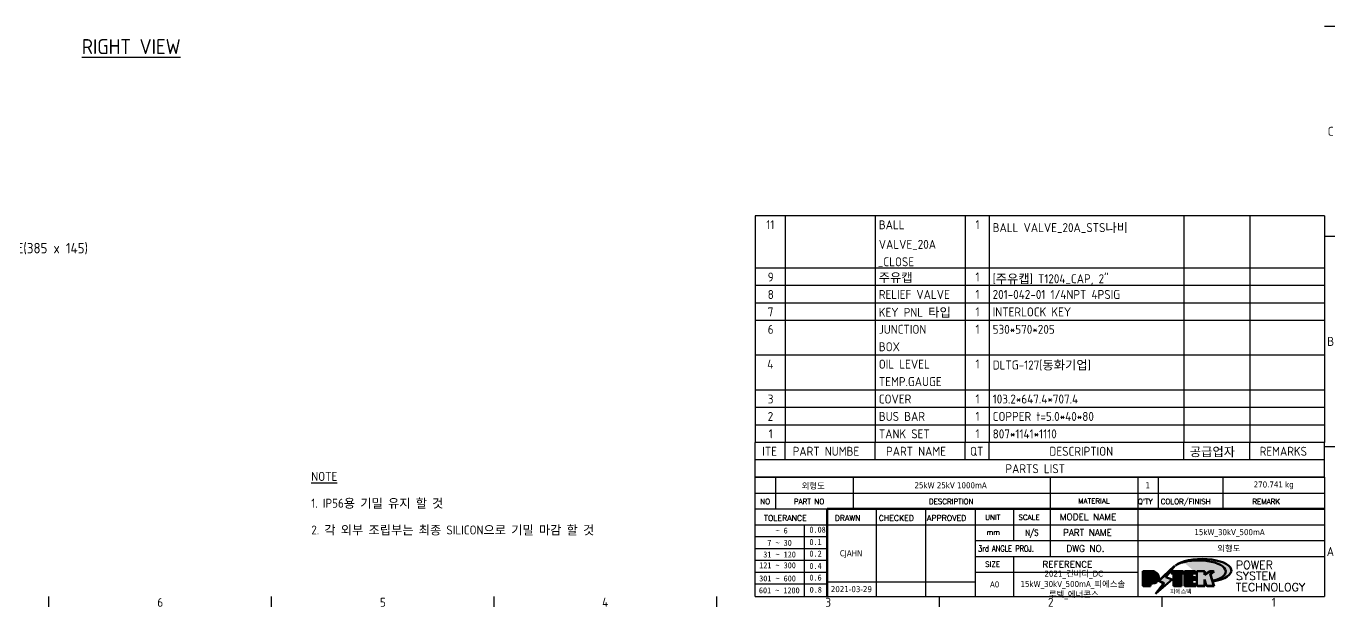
# Model space of a CAD drawing. Header units: millimetres. Extents: x 0 to 5945, y 0 to 4205.
# Drawn here: x 3678 to 5862, y 83 to 1051 of the extents above; entities that cross this region are included whole.
import ezdxf
from ezdxf.enums import TextEntityAlignment as Align

# ---------------------------------------------------------------- set-up
doc = ezdxf.new("R2010")
doc.units = ezdxf.units.MM
doc.header["$LTSCALE"] = 5
doc.layers.get('0').update_dxf_attribs({"color": 3, "lineweight": 25})
for name, color, linetype, lineweight in [('경계(ISO)', 7, 'Continuous', 25), ('기호(ISO)', 5, 'Continuous', 25), ('제목(ISO)', 5, 'Continuous', 50), ('해치(ISO)', 7, 'Continuous', 18)]:
    doc.layers.add(name, color=color, linetype=linetype, lineweight=lineweight)
doc.styles.add('HAN_291', font='')
doc.styles.add('HAN_370', font='', dxfattribs={"width": 2})
doc.styles.add('RC_284', font='ROMANC.shx')
doc.styles.add('RC_287', font='ROMANC.shx')
doc.styles.add('RC_292', font='ROMANC.shx')
doc.styles.add('ROMANT_294', font='romant.shx')
doc.styles.add('문자 텍스트_PSTEK_POSCO', font='isocp.shx')
doc.styles.add('치수 텍스트_PSTEK_POSCO', font='isocp.shx')
doc.styles.add('텍스트 스타일198', font='tahoma.ttf')
doc.styles.add('텍스트 스타일333', font='ROMANC.shx', dxfattribs={"width": 0.800000011920929})
doc.styles.get('HAN_291').set_extended_font_data('GulimChe')
doc.styles.get('HAN_370').set_extended_font_data('GulimChe')
doc.dimstyles.new('치수_PSTEK_POSCO$7', dxfattribs={"dimscale": 5, "dimtxt": 3.5, "dimasz": 2.5, "dimexe": 2, "dimexo": 2.5, "dimgap": 1, "dimtad": 1, "dimrnd": 1e-08, "dimdsep": 46, "dimtxsty": '치수 텍스트_PSTEK_POSCO', "dimcen": 0.09, "dimdle": 10, "dimclrd": 7, "dimclre": 7, "dimclrt": 2, "dimadec": 1, "dimazin": 2, "dimtfac": 1, "dimtmove": 0, "dimatfit": 3, "dimfxl": 0, "dimtolj": 1, "dimlwd": -1, "dimlwe": -1, "dimarcsym": 0})

# ---------------------------------------------------------------- blocks, each defined once
blk = doc.blocks.new('경계 Default Border')
at = {"layer": '경계(ISO)'}
for p, q in [((1169.000015258789, 210.2499961853027), (1172.399978637695, 210.2499961853027)), ((1169.000015258789, 140.1666641235352), (1172.399978637695, 140.1666641235352)), ((1169.000015258789, 70.08333206176758), (1172.399978637695, 70.08333206176758)), ((743.125, 20), (743.125, 16.59999966621399)), ((817.4375152587891, 20), (817.4375152587891, 16.59999966621399)), ((891.7500305175781, 20), (891.7500305175781, 16.59999966621399)), ((966.0624694824219, 20), (966.0624694824219, 16.59999966621399)), ((1040.374984741211, 20), (1040.374984741211, 16.59999966621399)), ((1114.6875, 20), (1114.6875, 16.59999966621399))]:
    blk.add_line(p, q, dxfattribs=at)
at = {"layer": '경계(ISO)', "color": 2, "char_height": 3.00000011920929, "attachment_point": 7, "style": '문자 텍스트_PSTEK_POSCO'}
for s, insert in [('C', (1170.044539520165, 173.679727789325)), ('B', (1169.878270202895, 103.5963944559917)), ('A', (1169.714400817359, 33.5345152359611)), ('6', (779.4257894605595, 16.57139439638704)), ('5', (853.7382894605595, 16.57139439638704)), ('4', (927.8797201308114, 16.59999988079071)), ('3', (1002.387289522953, 16.57139439638704)), ('2', (1076.658989416884, 16.57139439638704)), ('1', (1151.329816104148, 16.59999988079071))]:
    blk.add_mtext(s, dxfattribs=dict(at, insert=insert))
blk = doc.blocks.new('제목 블록 PSTEK')
for color, points in [(252, [(317.2195697678507, 17.0593801673321), (322.0326348870767, 21.62682475217465), (322.2781991042243, 21.94392121864296), (317.0471853425802, 16.97985676345368), (318.7512090904202, 16.1899260703855), (316.0018030350395, 12.71868385740789), (316.3356552234328, 13.00206718743325), (318.9235935156908, 16.2694494742633)]), (5, [(321.6183518841322, 17.4193704504104), (319.5281351041078, 18.24969419629727), (322.4505835294948, 22.02344462252142), (317.2195697678507, 17.0593801673321), (318.9235935156908, 16.2694494742633), (316.1741874603099, 12.79820726128571)]), (1, [(324.4839107253602, 19.60711530335299), (325.2419748254881, 19.60711530335299), (325.2419748254881, 20.25857663940324), (321.2266040451076, 20.25857663940324), (321.2266040451076, 19.60711530335299), (321.9846681452406, 19.60711530335299), (321.9846681452406, 15.3430047401139), (324.4839107253602, 15.3430047401139)]), (252, [(321.9846681452406, 19.60711530335299), (321.4042753185749, 19.60711530335299), (321.4042753185749, 19.45905590879572), (321.9846681452406, 19.45905590879572)]), (252, [(324.6615819988275, 19.45905590879572), (325.4196460989604, 19.45905590879572), (325.4196460989604, 20.11051724484596), (325.2419748254881, 20.11051724484596), (325.2419748254881, 19.60711530335299), (324.4839107253602, 19.60711530335299), (324.4839107253602, 15.3430047401139), (322.1623394187076, 15.3430047401139), (322.1623394187076, 15.19494534555726), (324.6615819988275, 15.19494534555726)]), (1, [(329.2277337269622, 20.25857663940324), (325.65654113025, 20.25857663940324), (325.65654113025, 15.3430047401139), (329.3580259941756, 15.3430047401139), (329.3580259941756, 15.9944660761648), (328.1137701654877, 15.9944660761648), (328.1137701654877, 17.56360607323003), (329.2277337269622, 17.56360607323003), (329.2277337269622, 18.25543873810179), (328.1137701654877, 18.25543873810179), (328.1137701654877, 19.60711530335299), (329.2277337269622, 19.60711530335299)]), (252, [(328.2914414389548, 19.45905590879572), (329.4054050004294, 19.45905590879572), (329.4054050004294, 20.11051724484596), (329.2277337269622, 20.11051724484596), (329.2277337269622, 19.60711530335299), (328.1137701654877, 19.60711530335299), (328.1137701654877, 18.25543873810179), (328.2914414389548, 18.25543873810179)]), (252, [(328.2914414389548, 17.41554667867274), (329.4054050004294, 17.41554667867274), (329.4054050004294, 18.10737934354514), (329.2277337269622, 18.10737934354514), (329.2277337269622, 17.56360607323003), (328.1137701654877, 17.56360607323003), (328.1137701654877, 15.9944660761648), (328.2914414389548, 15.9944660761648)]), (1, [(332.3312149849806, 20.25857663940324), (329.8592894925411, 20.25857663940324), (329.8592894925411, 15.3430047401139), (332.3312149849806, 15.3430047401139), (332.3312149849806, 17.4318630164523), (333.0701931098801, 15.3430047401139), (335.4855464857051, 15.3430047401139), (334.2514536401189, 19.30614745124769), (335.4379594596742, 20.25857663940324), (334.3071782107978, 20.25857663940324), (332.3312149849806, 18.99741471888304)]), (252, [(332.5088862584528, 20.1105172448466), (332.3312149849806, 20.1105172448466), (332.3312149849806, 18.99741471888368), (332.5088862584528, 19.11081371413894)]), (252, [(335.6156307331414, 20.11051724484596), (335.2535118015555, 20.11051724484596), (334.2514536401189, 19.30614745124769), (335.4855464857051, 15.3430047401139), (333.1954852176545, 15.3430047401139), (333.2478643833523, 15.19494534555726), (335.6632177591723, 15.19494534555726), (334.4291249135862, 19.15808805669106)]), (252, [(329.5356972676428, 15.8464066816075), (329.3580259941756, 15.8464066816075), (329.3580259941756, 15.3430047401139), (325.8342124037171, 15.3430047401139), (325.8342124037171, 15.19494534555726), (329.5356972676428, 15.19494534555726)]), (252, [(332.5088862584528, 16.92964231796647), (332.3312149849806, 17.43186301645164), (332.3312149849806, 15.3430047401139), (330.0369607660135, 15.3430047401139), (330.0369607660135, 15.19494534555726), (332.5088862584528, 15.19494534555726)])]:
    blk.add_hatch(color=color).paths.add_polyline_path(points)
h = blk.add_hatch(color=1)
edge = h.paths.add_edge_path(flags=0)
edge.add_line((314.2242174273352, 19.60711530335299), (314.2242174273352, 17.00126995915134))
edge.add_line((314.2242174273352, 17.00126995915134), (314.3485873187598, 17.00126995915134))
edge.add_arc((314.3485873187598, 17.6527312952023), 0.6514613360509371, 270, 360)
edge.add_line((315.0000486548106, 17.6527312952023), (315.0000486548106, 18.95565396730211))
edge.add_arc((314.3485873187598, 18.95565396730212), 0.6514613360508712, 0, 90)
edge.add_line((314.3485873187598, 19.60711530335299), (314.2242174273352, 19.60711530335299))
edge = h.paths.add_edge_path()
edge.add_arc((314.9847713324306, 18.28938669179658), 1.969189947606664, 269.9999999999959, 450)
edge.add_line((314.9847713324306, 20.25857663940318), (311.7664314776902, 20.25857663940324))
edge.add_line((311.7664314776902, 20.25857663940324), (311.7664314776902, 15.3430047401139))
edge.add_line((311.7664314776902, 15.3430047401139), (314.2242174273352, 15.3430047401139))
edge.add_line((314.2242174273352, 15.3430047401139), (314.2242174273352, 16.32019674418991))
edge.add_line((314.2242174273352, 16.32019674418991), (314.9847713324307, 16.32019674418991))
h = blk.add_hatch(color=252)
edge = h.paths.add_edge_path()
edge.add_arc((314.9847713324309, 18.28938669179657), 1.969189947606666, 270, 406.8278729790604)
edge.add_arc((315.1624426058984, 18.1413272972396), 1.969189947606962, -90, 53.560984836317004, ccw=False)
edge.add_line((315.1624426058984, 16.17213734963263), (314.4018887008024, 16.17213734963263))
edge.add_line((314.4018887008024, 16.17213734963263), (314.4018887008024, 15.19494534555726))
edge.add_line((314.4018887008024, 15.19494534555726), (311.9441027511573, 15.19494534555726))
edge.add_line((311.9441027511573, 15.19494534555726), (311.9441027511573, 15.3430047401139))
edge.add_line((311.9441027511573, 15.3430047401139), (314.2242174273352, 15.3430047401139))
edge.add_line((314.2242174273352, 15.3430047401139), (314.2242174273352, 16.32019674418991))
edge.add_line((314.2242174273352, 16.32019674418991), (314.9847713324309, 16.32019674418991))
h = blk.add_hatch(color=252)
edge = h.paths.add_edge_path()
edge.add_line((314.4018887008024, 19.45905590879572), (314.5262585922315, 19.45905590879572))
edge.add_arc((314.5262585922314, 18.80759457274939), 0.6514613360463194, 60.4189348879147, 90.00000000000318, ccw=False)
edge.add_arc((314.3485873187602, 18.95565396730057), 0.6514613360524251, 39.96992292766206, 90.00000000009999)
edge.add_line((314.3485873187591, 19.60711530335307), (314.2242174273352, 19.60711530335298))
edge.add_line((314.2242174273352, 19.60711530335299), (314.2242174273352, 17.00126995915134))
edge.add_line((314.2242174273352, 17.00126995915134), (314.3485873187591, 17.00126995915134))
edge.add_arc((314.3485873187568, 17.652731295233), 0.6514613360816299, 270.0000000002, 274.6930825552478)
edge.add_line((314.4018887008024, 17.0034541317032), (314.4018887008024, 19.45905590879572))
at = {"layer": '해치(ISO)'}
h = blk.add_hatch(color=140, dxfattribs=at)
edge = h.paths.add_edge_path()
edge.add_ellipse((330.3660919371412, 20.15576403068321), major_axis=(9.100907360794343, 0), ratio=0.4069904968023172, start_angle=301.3098473703837, end_angle=507.7436900681698)
edge.add_ellipse((331.5340919371412, 20.4634168429492), major_axis=(-9.82350664112931, 0), ratio=0.3942600559756514, start_angle=111.51207141178469, end_angle=334.47025347086895, ccw=False)
edge.add_line((335.1363447531188, 16.8601935978785), (335.0955236905705, 16.99119398620872))
at = {"color": 180}
for p, q in [((182.475792979055, 11.79100474011392), (182.4757929790549, 51.56524660363496)), ((182.4757929790549, 51.56524660363496), (372.4757929537551, 51.56524660363496)), ((189.2651435055721, 51.56524660363496), (189.2651435055722, 41.00524660363494)), ((215.2152739891528, 41.00524660363494), (215.2152739891528, 51.56524660363496)), ((280.8758854511282, 51.56524660363496), (280.8758854511282, 41.00524660363494)), ((310.0881549537552, 51.56524660363496), (310.0881549537553, 41.00524660363494)), ((316.9044520275131, 51.56524660363496), (316.9044520275127, 41.00524660363494)), ((338.4566026226726, 51.56524660363496), (338.4566026226727, 41.00524660363494)), ((372.4757929537551, 51.56524660363496), (372.4757929537551, 11.79100474011389)), ((182.475792979055, 46.2852466036349), (372.4757929537551, 46.28524660363492)), ((182.475792979055, 41.00524660363493), (206.451475290024, 41.00524660363493)), ((222.9401812389276, 11.79100474011392), (222.9401812389276, 41.00524660363494)), ((239.4288871878316, 11.79100474011392), (239.4288871878316, 41.00524660363494)), ((255.9175931367356, 11.79100474011392), (255.9175931367356, 41.00524660363494)), ((268.6918866058747, 41.00524660363494), (268.6918866058747, 30.44524660363498)), ((280.8758854511282, 41.00524660363494), (280.8758854511282, 25.16524660363502)), ((310.088154953755, 41.00524660363494), (310.088154953755, 11.79100474011392)), ((182.475792979055, 35.72524660363497), (206.451475290024, 35.72524660363497)), ((198.8621818849491, 12.02524660363491), (198.8621818849491, 35.72524660363497)), ((206.451475290024, 35.72524660363497), (372.4757929537551, 35.72524660363497)), ((182.475792979055, 31.77524660363492), (206.451475290024, 31.77524660363492)), ((182.475792979055, 27.82524660363487), (206.451475290024, 27.82524660363487)), ((255.917593136736, 30.44524660363498), (372.4757929537552, 30.44524660363501)), ((182.475792979055, 23.87524660363505), (206.451475290024, 23.87524660363505)), ((255.9175931367359, 25.16524660363502), (372.4757929537552, 25.165246603635)), ((268.6918866058744, 25.16524660363502), (268.6918866058744, 11.79100474011392)), ((182.475792979055, 19.92524660363478), (206.451475290024, 19.92524660363478)), ((255.9175931367359, 19.88524660363481), (310.0881549537553, 19.88524660363481)), ((182.475792979055, 15.97524660363496), (206.451475290024, 15.97524660363496)), ((206.451475290024, 16.74100474011396), (255.9175931367359, 16.74100474011396)), ((182.475792979055, 11.79100474011392), (372.4757929537551, 11.79100474011389))]:
    blk.add_line(p, q, dxfattribs=at)
at = {"color": 7, "lineweight": 50}
for p, q in [((206.4514752900237, 11.79100474011392), (206.4514752900237, 41.00524660363494)), ((206.451475290024, 41.00524660363494), (372.4757929537551, 41.00524660363496))]:
    blk.add_line(p, q, dxfattribs=at)
at = {"color": 7}
for p, q in [((322.2781991042243, 21.94392121864296), (317.0471853425802, 16.97985676345368)), ((322.4505835294948, 22.02344462252142), (317.2195697678507, 17.0593801673321)), ((319.5281351041078, 18.24969419629727), (322.4505835294948, 22.02344462252142)), ((322.0326348870767, 21.62682475217465), (322.2781991042243, 21.94392121864296)), ((311.7664314776902, 20.25900474011391), (311.7664314776902, 15.34300474011391)), ((314.9847713324309, 20.25857663940324), (311.7664314776902, 20.25857663940324)), ((314.9847713324309, 20.25857663940324), (311.7664314776902, 20.25857663940324)), ((311.7664314776902, 20.25857663940324), (311.7664314776902, 15.3430047401139)), ((314.2242174273352, 17.00126995915134), (314.2242174273352, 19.60711530335299)), ((314.2242174273352, 19.60711530335299), (314.3485873187591, 19.60711530335299)), ((314.3485873187591, 19.60711530335299), (314.2242174273352, 19.60711530335299)), ((314.2242174273352, 19.60711530335299), (314.2242174273352, 17.00126995915134)), ((314.2242174273352, 17.00126995915134), (314.2242174273352, 19.60711530335299)), ((314.2242174273352, 19.60711530335299), (314.3485873187591, 19.60711530335299)), ((314.4018887008024, 19.45905590879572), (314.5262585922314, 19.45905590879572)), ((314.4018887008024, 17.0034541317032), (314.4018887008024, 19.45905590879572)), ((315.0000486548106, 18.95565396730275), (315.0000486548106, 17.65273129520161)), ((315.0000486548106, 18.95565396730275), (315.0000486548106, 17.65273129520161)), ((317.2195697678507, 17.0593801673321), (322.0326348870767, 21.62682475217465)), ((321.6183518841322, 17.4193704504104), (319.5281351041078, 18.24969419629727)), ((325.2419748254881, 20.25857663940324), (321.2266040451076, 20.25857663940324)), ((321.2266040451076, 20.25857663940324), (321.2266040451076, 19.60711530335299)), ((325.2419748254881, 20.25857663940324), (321.2266040451076, 20.25857663940324)), ((321.2266040451076, 20.25857663940324), (321.2266040451076, 19.60711530335299)), ((321.2266040451076, 19.60711530335299), (321.9846681452406, 19.60711530335299)), ((321.2266040451076, 19.60711530335299), (321.9846681452406, 19.60711530335299)), ((321.4042753185749, 19.60711530335299), (321.4042753185749, 19.45905590879572)), ((321.9846681452406, 19.60711530335299), (321.4042753185749, 19.60711530335299)), ((321.4042753185749, 19.45905590879572), (321.9846681452406, 19.45905590879572)), ((321.9846681452406, 19.60711530335299), (321.9846681452406, 15.3430047401139)), ((321.9846681452406, 19.45905590879572), (321.9846681452406, 19.60711530335299)), ((321.9846681452406, 19.60711530335299), (321.9846681452406, 15.3430047401139)), ((324.4839107253602, 19.60711530335299), (325.2419748254881, 19.60711530335299)), ((324.4839107253602, 15.3430047401139), (324.4839107253602, 19.60711530335299)), ((325.2419748254881, 19.60711530335299), (324.4839107253602, 19.60711530335299)), ((324.4839107253602, 19.60711530335299), (324.4839107253602, 15.3430047401139)), ((324.4839107253602, 19.60711530335299), (325.2419748254881, 19.60711530335299)), ((324.4839107253602, 15.3430047401139), (324.4839107253602, 19.60711530335299)), ((324.6615819988275, 19.45905590879572), (325.4196460989604, 19.45905590879572)), ((324.6615819988275, 15.19494534555726), (324.6615819988275, 19.45905590879572)), ((325.2419748254881, 19.60711530335299), (325.2419748254881, 20.25857663940324)), ((325.2419748254881, 19.60711530335299), (325.2419748254881, 20.25857663940324)), ((325.4196460989604, 20.11051724484596), (325.2419748254881, 20.11051724484596)), ((325.2419748254881, 20.11051724484596), (325.2419748254881, 19.60711530335299)), ((325.4196460989604, 19.45905590879572), (325.4196460989604, 20.11051724484596)), ((329.2277337269622, 20.25857663940324), (325.65654113025, 20.25857663940324)), ((325.65654113025, 20.25857663940324), (325.65654113025, 15.3430047401139)), ((325.65654113025, 20.25857663940324), (325.65654113025, 15.3430047401139)), ((329.2277337269622, 20.25857663940324), (325.65654113025, 20.25857663940324)), ((328.1137701654877, 18.25543873810179), (328.1137701654877, 19.60711530335299)), ((328.1137701654877, 19.60711530335299), (329.2277337269622, 19.60711530335299)), ((329.2277337269622, 19.60711530335299), (328.1137701654877, 19.60711530335299)), ((328.1137701654877, 19.60711530335299), (328.1137701654877, 18.25543873810179)), ((328.1137701654877, 18.25543873810179), (328.1137701654877, 19.60711530335299)), ((328.1137701654877, 19.60711530335299), (329.2277337269622, 19.60711530335299)), ((329.2277337269622, 18.25543873810179), (328.1137701654877, 18.25543873810179)), ((328.1137701654877, 18.25543873810179), (328.2914414389548, 18.25543873810179)), ((329.2277337269622, 18.25543873810179), (328.1137701654877, 18.25543873810179)), ((328.1137701654877, 17.56360607323003), (329.2277337269622, 17.56360607323003)), ((328.1137701654877, 15.9944660761648), (328.1137701654877, 17.56360607323003)), ((329.2277337269622, 17.56360607323003), (328.1137701654877, 17.56360607323003)), ((328.1137701654877, 17.56360607323003), (328.1137701654877, 15.9944660761648)), ((328.1137701654877, 17.56360607323003), (329.2277337269622, 17.56360607323003)), ((328.1137701654877, 15.9944660761648), (328.1137701654877, 17.56360607323003)), ((328.2914414389548, 18.25543873810179), (328.2914414389548, 19.45905590879572)), ((328.2914414389548, 19.45905590879572), (329.4054050004294, 19.45905590879572)), ((329.2277337269622, 19.60711530335299), (329.2277337269622, 20.25857663940324)), ((329.2277337269622, 19.60711530335299), (329.2277337269622, 20.25857663940324)), ((329.4054050004294, 20.11051724484596), (329.2277337269622, 20.11051724484596)), ((329.2277337269622, 20.11051724484596), (329.2277337269622, 19.60711530335299)), ((329.2277337269622, 17.56360607323003), (329.2277337269622, 18.25543873810179)), ((329.2277337269622, 17.56360607323003), (329.2277337269622, 18.25543873810179)), ((329.4054050004294, 18.10737934354514), (329.2277337269622, 18.10737934354514)), ((329.2277337269622, 18.10737934354514), (329.2277337269622, 17.56360607323003)), ((329.4054050004294, 19.45905590879572), (329.4054050004294, 20.11051724484596)), ((329.4054050004294, 17.41554667867274), (329.4054050004294, 18.10737934354514)), ((332.3312149849806, 20.25857663940324), (329.8592894925411, 20.25857663940324)), ((329.8592894925411, 20.25857663940324), (329.8592894925411, 15.3430047401139)), ((329.8592894925411, 20.25857663940324), (329.8592894925411, 15.3430047401139)), ((332.3312149849806, 20.25857663940324), (329.8592894925411, 20.25857663940324)), ((334.3071782107978, 20.25857663940324), (332.3312149849806, 18.99741471888304)), ((332.3312149849806, 18.99741471888304), (332.3312149849806, 20.25857663940324)), ((334.3071782107978, 20.25857663940324), (332.3312149849806, 18.99741471888304)), ((332.3312149849806, 18.99741471888304), (332.3312149849806, 20.25857663940324)), ((332.5088862584528, 20.1105172448466), (332.3312149849806, 20.1105172448466)), ((332.3312149849806, 20.1105172448466), (332.3312149849806, 18.99741471888368)), ((332.3312149849806, 18.99741471888368), (332.5088862584528, 19.11081371413894)), ((332.5088862584528, 19.11081371413894), (332.5088862584528, 20.1105172448466)), ((334.2514536401189, 19.30614745124769), (335.4379594596742, 20.25857663940324)), ((334.2514536401189, 19.30614745124769), (335.4379594596742, 20.25857663940324)), ((335.2535118015555, 20.11051724484596), (334.2514536401189, 19.30614745124769)), ((335.4855464857051, 15.3430047401139), (334.2514536401189, 19.30614745124769)), ((334.2514536401189, 19.30614745124769), (335.4855464857051, 15.3430047401139)), ((335.4855464857051, 15.3430047401139), (334.2514536401189, 19.30614745124769)), ((335.4379594596742, 20.25857663940324), (334.3071782107978, 20.25857663940324)), ((335.4379594596742, 20.25857663940324), (334.3071782107978, 20.25857663940324)), ((334.4291249135862, 19.15808805669104), (335.6156307331414, 20.11051724484596)), ((335.6632177591723, 15.19494534555726), (334.4291249135862, 19.15808805669104)), ((335.6156307331414, 20.11051724484596), (335.2535118015555, 20.11051724484596)), ((345.0447381189468, 17.50375595811051), (344.9867755289346, 17.689895936919)), ((311.7664314776902, 15.3430047401139), (314.2242174273352, 15.3430047401139)), ((311.7664314776902, 15.3430047401139), (314.2242174273352, 15.3430047401139)), ((314.2242174273352, 15.3430047401139), (311.9441027511573, 15.3430047401139)), ((311.9441027511573, 15.3430047401139), (311.9441027511573, 15.19494534555726)), ((311.9441027511573, 15.19494534555726), (314.4018887008024, 15.19494534555726)), ((314.3485873187591, 17.00126995915134), (314.2242174273352, 17.00126995915134)), ((314.2242174273352, 17.00126995915134), (314.3485873187591, 17.00126995915134)), ((314.3485873187591, 17.00126995915134), (314.2242174273352, 17.00126995915134)), ((314.2242174273352, 16.32019674418991), (314.9847713324309, 16.32019674418991)), ((314.2242174273352, 15.3430047401139), (314.2242174273352, 16.32019674418991)), ((314.9847713324309, 16.32019674418991), (314.2242174273352, 16.32019674418991)), ((314.2242174273352, 16.32019674418991), (314.2242174273352, 15.3430047401139)), ((314.2242174273352, 16.32019674418991), (314.9847713324309, 16.32019674418991)), ((314.2242174273352, 15.3430047401139), (314.2242174273352, 16.32019674418991)), ((314.4018887008024, 16.17213734963263), (315.162442605898, 16.17213734963263)), ((314.4018887008024, 15.19494534555726), (314.4018887008024, 16.17213734963263)), ((318.7512090904202, 16.1899260703855), (316.0018030350395, 12.71868385740789)), ((316.1741874603099, 12.79820726128571), (321.6183518841322, 17.4193704504104)), ((318.9235935156908, 16.2694494742633), (316.1741874603099, 12.79820726128571)), ((316.3356552234328, 13.00206718743325), (318.9235935156908, 16.2694494742633)), ((317.0471853425802, 16.97985676345368), (318.7512090904202, 16.1899260703855)), ((318.9235935156908, 16.2694494742633), (317.2195697678507, 17.0593801673321)), ((317.2195697678507, 17.0593801673321), (318.9235935156908, 16.2694494742633)), ((321.9846681452406, 15.3430047401139), (324.4839107253602, 15.3430047401139)), ((321.9846681452406, 15.3430047401139), (324.4839107253602, 15.3430047401139)), ((324.4839107253602, 15.3430047401139), (322.1623394187076, 15.3430047401139)), ((322.1623394187076, 15.3430047401139), (322.1623394187076, 15.19494534555726)), ((322.1623394187076, 15.19494534555726), (324.6615819988275, 15.19494534555726)), ((325.65654113025, 15.3430047401139), (329.3580259941756, 15.3430047401139)), ((325.65654113025, 15.3430047401139), (329.3580259941756, 15.3430047401139)), ((329.3580259941756, 15.3430047401139), (325.8342124037171, 15.3430047401139)), ((325.8342124037171, 15.3430047401139), (325.8342124037171, 15.19494534555726)), ((325.8342124037171, 15.19494534555726), (329.5356972676428, 15.19494534555726)), ((329.3580259941756, 15.9944660761648), (328.1137701654877, 15.9944660761648)), ((328.1137701654877, 15.9944660761648), (328.2914414389548, 15.9944660761648)), ((329.3580259941756, 15.9944660761648), (328.1137701654877, 15.9944660761648)), ((328.2914414389548, 15.9944660761648), (328.2914414389548, 17.41554667867274)), ((328.2914414389548, 17.41554667867274), (329.4054050004294, 17.41554667867274)), ((329.3580259941756, 15.3430047401139), (329.3580259941756, 15.9944660761648)), ((329.3580259941756, 15.3430047401139), (329.3580259941756, 15.9944660761648)), ((329.5356972676428, 15.8464066816075), (329.3580259941756, 15.8464066816075)), ((329.3580259941756, 15.8464066816075), (329.3580259941756, 15.3430047401139)), ((329.5356972676428, 15.19494534555726), (329.5356972676428, 15.8464066816075)), ((329.8592894925411, 15.3430047401139), (332.3312149849806, 15.3430047401139)), ((329.8592894925411, 15.3430047401139), (332.3312149849806, 15.3430047401139)), ((332.3312149849806, 15.3430047401139), (330.0369607660135, 15.3430047401139)), ((330.0369607660135, 15.3430047401139), (330.0369607660135, 15.19494534555726)), ((330.0369607660135, 15.19494534555726), (332.5088862584528, 15.19494534555726)), ((332.3312149849806, 17.4318630164523), (333.0701931098801, 15.3430047401139)), ((332.3312149849806, 15.3430047401139), (332.3312149849806, 17.4318630164523)), ((332.5088862584528, 16.92964231796647), (332.3312149849806, 17.43186301645164)), ((332.3312149849806, 17.43186301645164), (332.3312149849806, 15.3430047401139)), ((332.3312149849806, 17.4318630164523), (333.0701931098801, 15.3430047401139)), ((332.3312149849806, 15.3430047401139), (332.3312149849806, 17.4318630164523)), ((332.5088862584528, 15.19494534555726), (332.5088862584528, 16.92964231796647)), ((333.0701931098801, 15.3430047401139), (335.4855464857051, 15.3430047401139)), ((333.0701931098801, 15.3430047401139), (335.4855464857051, 15.3430047401139)), ((335.4855464857051, 15.3430047401139), (333.1954852176545, 15.3430047401139)), ((333.1954852176545, 15.3430047401139), (333.2478643833523, 15.19494534555726)), ((333.2478643833523, 15.19494534555726), (335.6632177591723, 15.19494534555726)), ((316.0018030350395, 12.71868385740789), (316.3356552234328, 13.00206718743325))]:
    blk.add_line(p, q, dxfattribs=at)
at = {"color": 5}
for p, q in [((322.4505835294948, 22.02344462252142), (317.2195697678507, 17.0593801673321)), ((319.5281351041078, 18.24969419629727), (322.4505835294948, 22.02344462252142)), ((321.6183518841322, 17.4193704504104), (319.5281351041078, 18.24969419629727)), ((316.1741874603099, 12.79820726128571), (321.6183518841322, 17.4193704504104)), ((318.9235935156908, 16.2694494742633), (316.1741874603099, 12.79820726128571)), ((317.2195697678507, 17.0593801673321), (318.9235935156908, 16.2694494742633))]:
    blk.add_line(p, q, dxfattribs=at)
at = {"color": 1}
for p, q in [((314.9847713324309, 20.25857663940324), (311.7664314776902, 20.25857663940324)), ((311.7664314776902, 20.25857663940324), (311.7664314776902, 15.3430047401139)), ((314.2242174273352, 17.00126995915134), (314.2242174273352, 19.60711530335299)), ((314.2242174273352, 19.60711530335299), (314.3485873187591, 19.60711530335299)), ((315.0000486548106, 18.95565396730275), (315.0000486548106, 17.65273129520161)), ((325.2419748254881, 20.25857663940324), (321.2266040451076, 20.25857663940324)), ((321.2266040451076, 20.25857663940324), (321.2266040451076, 19.60711530335299)), ((321.2266040451076, 19.60711530335299), (321.9846681452406, 19.60711530335299)), ((321.9846681452406, 19.60711530335299), (321.9846681452406, 15.3430047401139)), ((324.4839107253602, 19.60711530335299), (325.2419748254881, 19.60711530335299)), ((324.4839107253602, 15.3430047401139), (324.4839107253602, 19.60711530335299)), ((325.2419748254881, 19.60711530335299), (325.2419748254881, 20.25857663940324)), ((329.2277337269622, 20.25857663940324), (325.65654113025, 20.25857663940324)), ((325.65654113025, 20.25857663940324), (325.65654113025, 15.3430047401139)), ((328.1137701654877, 18.25543873810179), (328.1137701654877, 19.60711530335299)), ((328.1137701654877, 19.60711530335299), (329.2277337269622, 19.60711530335299)), ((329.2277337269622, 18.25543873810179), (328.1137701654877, 18.25543873810179)), ((328.1137701654877, 17.56360607323003), (329.2277337269622, 17.56360607323003)), ((328.1137701654877, 15.9944660761648), (328.1137701654877, 17.56360607323003)), ((329.2277337269622, 19.60711530335299), (329.2277337269622, 20.25857663940324)), ((329.2277337269622, 17.56360607323003), (329.2277337269622, 18.25543873810179)), ((332.3312149849806, 20.25857663940324), (329.8592894925411, 20.25857663940324)), ((329.8592894925411, 20.25857663940324), (329.8592894925411, 15.3430047401139)), ((334.3071782107978, 20.25857663940324), (332.3312149849806, 18.99741471888304)), ((332.3312149849806, 18.99741471888304), (332.3312149849806, 20.25857663940324)), ((334.2514536401189, 19.30614745124769), (335.4379594596742, 20.25857663940324)), ((335.4855464857051, 15.3430047401139), (334.2514536401189, 19.30614745124769)), ((335.4379594596742, 20.25857663940324), (334.3071782107978, 20.25857663940324)), ((311.7664314776902, 15.3430047401139), (314.2242174273352, 15.3430047401139)), ((314.3485873187591, 17.00126995915134), (314.2242174273352, 17.00126995915134)), ((314.2242174273352, 16.32019674418991), (314.9847713324309, 16.32019674418991)), ((314.2242174273352, 15.3430047401139), (314.2242174273352, 16.32019674418991)), ((321.9846681452406, 15.3430047401139), (324.4839107253602, 15.3430047401139)), ((325.65654113025, 15.3430047401139), (329.3580259941756, 15.3430047401139)), ((329.3580259941756, 15.9944660761648), (328.1137701654877, 15.9944660761648)), ((329.3580259941756, 15.3430047401139), (329.3580259941756, 15.9944660761648)), ((329.8592894925411, 15.3430047401139), (332.3312149849806, 15.3430047401139)), ((332.3312149849806, 17.4318630164523), (333.0701931098801, 15.3430047401139)), ((332.3312149849806, 15.3430047401139), (332.3312149849806, 17.4318630164523)), ((333.0701931098801, 15.3430047401139), (335.4855464857051, 15.3430047401139))]:
    blk.add_line(p, q, dxfattribs=at)
at = {"color": 7}
for centre, radius, start, end in [((314.3485873187598, 18.95565396730211), 0.6514613360508712, 0, 90), ((314.3485873187602, 18.95565396730057), 0.6514613360524251, 39.96992292766117, 90), ((314.3485873187598, 18.95565396730212), 0.6514613360508712, 0, 90), ((314.3485873187597, 17.65273129520228), 0.6514613360509381, 270, 0), ((314.3485873187598, 17.6527312952023), 0.6514613360509381, 270, 0), ((314.5262585922314, 18.80759457274939), 0.6514613360463193, 60.41893488791137, 90), ((314.9847713324309, 18.28938669179658), 1.969189947606665, 270, 90), ((314.9847713324309, 18.28938669179658), 1.969189947606665, 270, 90), ((314.9847713324307, 18.2893866917965), 1.969189947606594, 270, 46.82787297909833), ((315.1624426058984, 18.1413272972396), 1.969189947606961, 270, 53.56098483636067), ((314.3485873187568, 17.652731295233), 0.6514613360816299, 270, 274.6930825552478)]:
    blk.add_arc(centre, radius, start, end, dxfattribs=at)
at = {"color": 1}
for centre, radius, start, end in [((314.3485873187598, 18.95565396730211), 0.6514613360508712, 0, 90), ((314.3485873187598, 17.6527312952023), 0.6514613360509381, 270, 0), ((314.9847713324309, 18.28938669179657), 1.969189947606665, 270, 90)]:
    blk.add_arc(centre, radius, start, end, dxfattribs=at)
at = {"layer": '제목(ISO)', "lineweight": 18}
blk.add_line((182.475792979055, 35.72500474011393), (182.475792979055, 11.79100474011392), dxfattribs=at)
at = {"layer": '제목(ISO)'}
for p, q in [((322.2781991042243, 21.94392121864296), (317.0471853425802, 16.97985676345368)), ((322.4505835294948, 22.02344462252142), (317.2195697678507, 17.0593801673321)), ((319.5281351041078, 18.24969419629727), (322.4505835294948, 22.02344462252142)), ((322.0326348870767, 21.62682475217465), (322.2781991042243, 21.94392121864296)), ((314.9847713324306, 20.25857663940324), (311.7664314776902, 20.25857663940324)), ((311.7664314776902, 20.25857663940324), (311.7664314776902, 15.3430047401139)), ((314.2242174273352, 17.00126995915134), (314.2242174273352, 19.60711530335299)), ((314.2242174273352, 19.60711530335299), (314.3485873187598, 19.60711530335299)), ((314.3485873187591, 19.60711530335299), (314.2242174273352, 19.60711530335299)), ((314.2242174273352, 19.60711530335299), (314.2242174273352, 17.00126995915134)), ((314.4018887008024, 19.45905590879572), (314.5262585922314, 19.45905590879572)), ((314.4018887008024, 17.0034541317032), (314.4018887008024, 19.45905590879572)), ((315.0000486548106, 18.95565396730211), (315.0000486548106, 17.6527312952023)), ((317.2195697678507, 17.0593801673321), (322.0326348870767, 21.62682475217465)), ((321.6183518841322, 17.4193704504104), (319.5281351041078, 18.24969419629727)), ((325.2419748254881, 20.25857663940324), (321.2266040451076, 20.25857663940324)), ((321.2266040451076, 20.25857663940324), (321.2266040451076, 19.60711530335299)), ((321.2266040451076, 19.60711530335299), (321.9846681452406, 19.60711530335299)), ((321.9846681452406, 19.60711530335299), (321.4042753185749, 19.60711530335299)), ((321.4042753185749, 19.60711530335299), (321.4042753185749, 19.45905590879572)), ((321.4042753185749, 19.45905590879572), (321.9846681452406, 19.45905590879572)), ((321.9846681452406, 19.60711530335299), (321.9846681452406, 15.3430047401139)), ((321.9846681452406, 19.45905590879572), (321.9846681452406, 19.60711530335299)), ((324.4839107253602, 19.60711530335299), (325.2419748254881, 19.60711530335299)), ((324.4839107253602, 15.3430047401139), (324.4839107253602, 19.60711530335299)), ((325.2419748254881, 19.60711530335299), (324.4839107253602, 19.60711530335299)), ((324.4839107253602, 19.60711530335299), (324.4839107253602, 15.3430047401139)), ((324.6615819988275, 19.45905590879572), (325.4196460989604, 19.45905590879572)), ((324.6615819988275, 15.19494534555726), (324.6615819988275, 19.45905590879572)), ((325.2419748254881, 19.60711530335299), (325.2419748254881, 20.25857663940324)), ((325.4196460989604, 20.11051724484596), (325.2419748254881, 20.11051724484596)), ((325.2419748254881, 20.11051724484596), (325.2419748254881, 19.60711530335299)), ((325.4196460989604, 19.45905590879572), (325.4196460989604, 20.11051724484596)), ((329.2277337269622, 20.25857663940324), (325.65654113025, 20.25857663940324)), ((325.65654113025, 20.25857663940324), (325.65654113025, 15.3430047401139)), ((328.1137701654877, 18.25543873810179), (328.1137701654877, 19.60711530335299)), ((328.1137701654877, 19.60711530335299), (329.2277337269622, 19.60711530335299)), ((329.2277337269622, 19.60711530335299), (328.1137701654877, 19.60711530335299)), ((328.1137701654877, 19.60711530335299), (328.1137701654877, 18.25543873810179)), ((329.2277337269622, 18.25543873810179), (328.1137701654877, 18.25543873810179)), ((328.1137701654877, 18.25543873810179), (328.2914414389548, 18.25543873810179)), ((328.1137701654877, 15.9944660761648), (328.1137701654877, 17.56360607323003)), ((328.1137701654877, 17.56360607323003), (329.2277337269622, 17.56360607323003)), ((329.2277337269622, 17.56360607323003), (328.1137701654877, 17.56360607323003)), ((328.1137701654877, 17.56360607323003), (328.1137701654877, 15.9944660761648)), ((328.2914414389548, 19.45905590879572), (329.4054050004294, 19.45905590879572)), ((328.2914414389548, 18.25543873810179), (328.2914414389548, 19.45905590879572)), ((329.2277337269622, 19.60711530335299), (329.2277337269622, 20.25857663940324)), ((329.4054050004294, 20.11051724484596), (329.2277337269622, 20.11051724484596)), ((329.2277337269622, 20.11051724484596), (329.2277337269622, 19.60711530335299)), ((329.2277337269622, 17.56360607323003), (329.2277337269622, 18.25543873810179)), ((329.4054050004294, 18.10737934354514), (329.2277337269622, 18.10737934354514)), ((329.2277337269622, 18.10737934354514), (329.2277337269622, 17.56360607323003)), ((329.4054050004294, 19.45905590879572), (329.4054050004294, 20.11051724484596)), ((329.4054050004294, 17.41554667867274), (329.4054050004294, 18.10737934354514)), ((332.3312149849806, 20.25857663940324), (329.8592894925411, 20.25857663940324)), ((329.8592894925411, 20.25857663940324), (329.8592894925411, 15.3430047401139)), ((334.3071782107978, 20.25857663940324), (332.3312149849806, 18.99741471888304)), ((332.3312149849806, 18.99741471888304), (332.3312149849806, 20.25857663940324)), ((332.5088862584528, 20.1105172448466), (332.3312149849806, 20.1105172448466)), ((332.3312149849806, 20.1105172448466), (332.3312149849806, 18.99741471888368)), ((332.3312149849806, 18.99741471888368), (332.5088862584528, 19.11081371413894)), ((332.5088862584528, 19.11081371413894), (332.5088862584528, 20.1105172448466)), ((334.2514536401189, 19.30614745124769), (335.4379594596742, 20.25857663940324)), ((335.2535118015555, 20.11051724484596), (334.2514536401189, 19.30614745124769)), ((335.4855464857051, 15.3430047401139), (334.2514536401189, 19.30614745124769)), ((334.2514536401189, 19.30614745124769), (335.4855464857051, 15.3430047401139)), ((335.4379594596742, 20.25857663940324), (334.3071782107978, 20.25857663940324)), ((334.4291249135862, 19.15808805669106), (335.6156307331414, 20.11051724484596)), ((335.6632177591723, 15.19494534555726), (334.4291249135862, 19.15808805669106)), ((335.6156307331414, 20.11051724484596), (335.2535118015555, 20.11051724484596)), ((311.7664314776902, 15.3430047401139), (314.2242174273352, 15.3430047401139)), ((314.2242174273352, 15.3430047401139), (311.9441027511573, 15.3430047401139)), ((311.9441027511573, 15.3430047401139), (311.9441027511573, 15.19494534555726)), ((311.9441027511573, 15.19494534555726), (314.4018887008024, 15.19494534555726)), ((314.3485873187598, 17.00126995915134), (314.2242174273352, 17.00126995915134)), ((314.2242174273352, 17.00126995915134), (314.3485873187591, 17.00126995915134)), ((314.2242174273352, 15.3430047401139), (314.2242174273352, 16.32019674418991)), ((314.2242174273352, 16.32019674418991), (314.9847713324307, 16.32019674418991)), ((314.9847713324309, 16.32019674418991), (314.2242174273352, 16.32019674418991)), ((314.2242174273352, 16.32019674418991), (314.2242174273352, 15.3430047401139)), ((314.4018887008024, 15.19494534555726), (314.4018887008024, 16.17213734963263)), ((314.4018887008024, 16.17213734963263), (315.1624426058984, 16.17213734963263)), ((318.7512090904202, 16.1899260703855), (316.0018030350395, 12.71868385740789)), ((316.1741874603099, 12.79820726128571), (321.6183518841322, 17.4193704504104)), ((318.9235935156908, 16.2694494742633), (316.1741874603099, 12.79820726128571)), ((316.3356552234328, 13.00206718743325), (318.9235935156908, 16.2694494742633)), ((317.0471853425802, 16.97985676345368), (318.7512090904202, 16.1899260703855)), ((317.2195697678507, 17.0593801673321), (318.9235935156908, 16.2694494742633)), ((318.9235935156908, 16.2694494742633), (317.2195697678507, 17.0593801673321)), ((321.9846681452406, 15.3430047401139), (324.4839107253602, 15.3430047401139)), ((324.4839107253602, 15.3430047401139), (322.1623394187076, 15.3430047401139)), ((322.1623394187076, 15.3430047401139), (322.1623394187076, 15.19494534555726)), ((322.1623394187076, 15.19494534555726), (324.6615819988275, 15.19494534555726)), ((325.65654113025, 15.3430047401139), (329.3580259941756, 15.3430047401139)), ((329.3580259941756, 15.3430047401139), (325.8342124037171, 15.3430047401139)), ((325.8342124037171, 15.3430047401139), (325.8342124037171, 15.19494534555726)), ((325.8342124037171, 15.19494534555726), (329.5356972676428, 15.19494534555726)), ((329.3580259941756, 15.9944660761648), (328.1137701654877, 15.9944660761648)), ((328.1137701654877, 15.9944660761648), (328.2914414389548, 15.9944660761648)), ((328.2914414389548, 17.41554667867274), (329.4054050004294, 17.41554667867274)), ((328.2914414389548, 15.9944660761648), (328.2914414389548, 17.41554667867274)), ((329.3580259941756, 15.3430047401139), (329.3580259941756, 15.9944660761648)), ((329.5356972676428, 15.8464066816075), (329.3580259941756, 15.8464066816075)), ((329.3580259941756, 15.8464066816075), (329.3580259941756, 15.3430047401139)), ((329.5356972676428, 15.19494534555726), (329.5356972676428, 15.8464066816075)), ((329.8592894925411, 15.3430047401139), (332.3312149849806, 15.3430047401139)), ((332.3312149849806, 15.3430047401139), (330.0369607660135, 15.3430047401139)), ((330.0369607660135, 15.3430047401139), (330.0369607660135, 15.19494534555726)), ((330.0369607660135, 15.19494534555726), (332.5088862584528, 15.19494534555726)), ((332.3312149849806, 15.3430047401139), (332.3312149849806, 17.4318630164523)), ((332.3312149849806, 17.4318630164523), (333.0701931098801, 15.3430047401139)), ((332.5088862584528, 16.92964231796647), (332.3312149849806, 17.43186301645164)), ((332.3312149849806, 17.43186301645164), (332.3312149849806, 15.3430047401139)), ((332.5088862584528, 15.19494534555726), (332.5088862584528, 16.92964231796647)), ((333.0701931098801, 15.3430047401139), (335.4855464857051, 15.3430047401139)), ((335.4855464857051, 15.3430047401139), (333.1954852176545, 15.3430047401139)), ((333.1954852176545, 15.3430047401139), (333.2478643833523, 15.19494534555726)), ((333.2478643833523, 15.19494534555726), (335.6632177591723, 15.19494534555726)), ((316.0018030350395, 12.71868385740789), (316.3356552234328, 13.00206718743325))]:
    blk.add_line(p, q, dxfattribs=at)
at = {"layer": '제목(ISO)', "color": 4}
blk.add_line((335.1363447531188, 16.8601935978785), (335.0955236905705, 16.99119398620872), dxfattribs=at)
at = {"layer": '제목(ISO)'}
for centre, radius, start, end in [((314.3485873187598, 18.95565396730212), 0.6514613360508712, 0, 90), ((314.3485873187602, 18.95565396730057), 0.6514613360524251, 39.96992292766117, 90), ((314.3485873187598, 17.6527312952023), 0.6514613360509371, 270, 0), ((314.5262585922314, 18.80759457274939), 0.6514613360463193, 60.41893488791137, 90), ((314.9847713324306, 18.28938669179658), 1.969189947606664, 46.82787297909431, 90), ((314.9847713324307, 18.2893866917965), 1.969189947606594, 270, 46.82787297909833), ((314.9847713324309, 18.28938669179657), 1.969189947606666, 270, 46.8278729790603), ((315.1624426058984, 18.1413272972396), 1.969189947606962, 270, 53.56098483631701), ((314.3485873187568, 17.652731295233), 0.6514613360816299, 270, 274.6930825552478)]:
    blk.add_arc(centre, radius, start, end, dxfattribs=at)
at = {"layer": '제목(ISO)', "color": 4}
for centre, major_axis, ratio, start_param, end_param in [((331.5340919371412, 20.4634168429492), (9.82350664112931, 0), 0.3942600559756514, 5.087845455444478, 8.97919982663645), ((330.3660919371412, 20.15576403068321), (9.100907360794343, 0), 0.4069904968023172, 5.258848905294775, 8.861799147915196)]:
    blk.add_ellipse(centre, major_axis=major_axis, ratio=ratio, start_param=start_param, end_param=end_param, dxfattribs=at)
at = {"color": 2}
for s, height, style, p in [('NO', 1.742399930953979, 'RC_284', (184.135398793432, 42.62317362549192)), ('PART NO', 1.742399930953979, 'RC_284', (195.3359407378685, 42.62317362549192)), ('DESCRIPTION', 1.742399930953979, 'RC_284', (240.4025565652523, 42.62317362549192)), ("Q'TY", 1.742399930953979, 'RC_284', (310.1440786515383, 42.62317362549192)), ('COLOR/FINISH', 1.742399930953979, 'RC_284', (317.7725341324144, 42.62317362549192)), ('REMARK', 1.742399930953979, 'RC_284', (348.346649953877, 42.62317362549192)), ('MODEL NAME', 2.178000062704086, 'RC_292', (284.096330289083, 37.25462520371384)), (' TOLERANCE', 1.899999976158142, 'RC_287', (184.0872874387979, 37.00893196870329)), ('0.08', 2.000000029802322, 'HAN_291', (200.5467345600617, 33.09873600004101)), ('DRAWN', 1.899999976158142, 'RC_287', (208.9766620976279, 37.00893196870329)), ('CHECKED', 1.899999976158142, 'RC_287', (223.6856844514997, 37.00893196870329)), ('APPROVED', 1.899999976158142, 'RC_287', (239.7795453577791, 37.00893196870329)), ('UNIT', 1.742399930953979, 'RC_284', (259.1652673287452, 37.34317362549218)), ('SCALE', 1.742399930953979, 'RC_284', (270.2934779252897, 37.34317362549218)), ('  7 ~ 30', 2.000000029802322, 'HAN_291', (183.7721304966814, 28.70538114822415)), ('    ~ 6', 2.000000029802322, 'HAN_291', (183.7721304966814, 32.8176515608431)), ('0.1', 2.000000029802322, 'HAN_291', (200.5467345600617, 28.98646558742206)), ('mm', 1.742399930953979, 'RC_284', (259.6505418159997, 32.3543089683787)), ('PART NAME', 2.178000062704086, 'RC_292', (285.1416959765849, 32.03045329421792)), (' 31 ~ 120', 2.000000029802322, 'HAN_291', (183.7721304966814, 24.82628181916237)), ('0.2', 2.000000029802322, 'HAN_291', (200.5467345600617, 25.10736625836028)), (' DWG NO.', 2.178000062704086, 'RC_292', (284.8124284083233, 26.75045329421772)), ('121 ~ 300', 2.000000029802322, 'HAN_291', (183.7721304966814, 21.21401206133254)), ('0.4', 2.000000029802322, 'HAN_291', (200.5467345600617, 20.99509650053045)), ('SIZE', 1.742399930953979, 'RC_284', (259.1652673287452, 21.69497768947366)), ('REFERENCE', 2.178000062704086, 'RC_292', (278.2741065029841, 21.43214925458022)), ('301 ~ 600', 2.000000029802322, 'HAN_291', (183.7721304966814, 16.83491273227077)), ('0.6', 2.000000029802322, 'HAN_291', (200.5467345600617, 17.11599717146868)), ('601 ~ 1200', 2.000000029802322, 'HAN_291', (183.6802025156883, 12.84759660881125)), ('0.8', 2.000000029802322, 'HAN_291', (200.6097246063884, 13.05732192299702))]:
    blk.add_text(s, height=height, dxfattribs=dict(at, style=style)).set_placement(p)
at = {"color": 2, "style": 'RC_284'}
blk.add_text('MATERIAL', height=1.742399930953979, dxfattribs=at).set_placement((295.4820202024417, 43.64524660363492), align=Align.MIDDLE_CENTER)
at = {"color": 7, "style": '텍스트 스타일333', "width": 0.7999999523162842}
blk.add_text('N/S', height=2.000000029802322, dxfattribs=at).set_placement((274.7838860285014, 33.08524660363496), align=Align.MIDDLE_CENTER)
at = {"color": 2, "style": '텍스트 스타일333', "width": 0.7999999523162842}
blk.add_text('3rd ANGLE PROJ.', height=2.000000029802322, dxfattribs=at).set_placement((256.8430306642954, 26.76148381654429))
at = {"color": 7, "style": 'ROMANT_294'}
for s, p in [('POWER', (342.82727231297, 20.97115304607566)), ('SYSTEM', (342.82727231297, 17.3284636719184)), ('TECHNOLOGY', (342.82727231297, 13.57194088644453))]:
    blk.add_text(s, height=2.700000107288361, dxfattribs=at).set_placement(p)
at = {"color": 7, "insert": (320.8519732224835, 14.21236326823155), "char_height": 1.400000005960464, "attachment_point": 1, "line_spacing_factor": 0.3319999873638153, "style": 'HAN_370'}
blk.add_mtext('\\fHY견고딕|b0|i0;\\H1.4000;피에스텍', dxfattribs=at)
at = {"layer": '제목(ISO)', "color": 7, "style": '텍스트 스타일198'}
for tag, p in [('부품_번호_001', (197.9421435755202, 47.7053422405597)), ('설명_001', (235.6018043121558, 47.89828126796542)), ("3._Q'TY_001", (312.7051684940307, 47.92188863680521)), ('질량\\P3;_001', (348.7854742224341, 48.1643332325385)), ('제목_001', (329.0084326563502, 32.27782303130872)), ('설계자_001', (210.6823963971569, 25.23312566343435)), ('부품_번호_001', (336.6013838287521, 26.83054622901757)), ('프로젝트_001', (278.9744245225954, 18.43951439740151)), ('작성_날짜_001', (207.6736656800234, 13.26600473167383)), ('시트_크기_001', (260.7849279041463, 14.83879725511219)), ('프로젝트_002', (270.9791918143218, 14.97568842208535)), ('프로젝트_003', (280.4473441481205, 11.5491460676562))]:
    blk.add_attdef(tag, p, '', height=2.000000029802322, dxfattribs=at)
for tag, p in [('재질', (295.4820202024417, 48.92524660363499)), ('4._COLOR', (327.6805273250926, 48.92524660363493)), ('1._MODEL_NAME', (341.233897335037, 38.36524660363497)), ('점검자', (231.1845342133799, 26.23312567187446)), ('엔지니어링_승인자', (247.673240162284, 26.23312567187446)), ('점검_날짜', (231.1845342133799, 14.26600474011394)), ('엔지니어링_승인_날짜', (247.6732401622839, 14.26600474011394))]:
    blk.add_attdef(tag, text='', height=2.000000029802322, dxfattribs=at).set_placement(p, align=Align.MIDDLE_CENTER)
blk = doc.blocks.new('PARTS LIST')
at = {"layer": '기호(ISO)'}
for p, q in [((1169, 146.9530287522397), (979, 146.9530287522397)), ((979, 146.9530287522397), (979, 71.39808011535024)), ((989, 146.9530287522397), (989, 71.39808011535024)), ((1019, 146.9530287522397), (1019, 71.39808011535024)), ((1049, 146.9530287522397), (1049, 71.39808011535024)), ((1057, 146.9530287522397), (1057, 71.39808011535024)), ((1122, 146.9530287522397), (1122, 71.39808011535024)), ((1144, 146.9530287522397), (1144, 71.39808011535024)), ((1169, 146.9530287522397), (1169, 71.39808011535024)), ((1169, 129.5172713744959), (979, 129.5172713744959)), ((1169, 123.7053522485814), (979, 123.7053522485814)), ((1169, 117.8934331226668), (979, 117.8934331226668)), ((1169, 112.0815139967522), (979, 112.0815139967522)), ((1169, 100.4576757449231), (979, 100.4576757449231)), ((1169, 88.83383749309395), (979, 88.83383749309395)), ((1169, 83.02191836717938), (979, 83.02191836717938)), ((1169, 77.20999924126481), (979, 77.20999924126481)), ((1169, 71.39808011535024), (979, 71.39808011535024)), ((979, 65.58616098943567), (979, 71.39808011535024)), ((989, 65.58616098943567), (989, 71.39808011535024)), ((1019, 65.58616098943567), (1019, 71.39808011535024)), ((1049, 65.58616098943567), (1049, 71.39808011535024)), ((1057, 65.58616098943567), (1057, 71.39808011535024)), ((1122, 65.58616098943567), (1122, 71.39808011535024)), ((1144, 65.58616098943567), (1144, 71.39808011535024)), ((1169, 65.58616098943567), (1169, 71.39808011535024)), ((979, 59.7742418635211), (979, 65.58616098943567)), ((1169, 65.58616098943567), (979, 65.58616098943567)), ((1169, 59.7742418635211), (1169, 65.58616098943567)), ((1169, 59.7742418635211), (979, 59.7742418635211))]:
    blk.add_line(p, q, dxfattribs=at)
at = {"layer": '기호(ISO)', "color": 2, "char_height": 3.00000011920929, "attachment_point": 7, "style": '문자 텍스트_PSTEK_POSCO'}
for s, insert in [('11', (982.6529313784583, 142.5470691296777)), ('BALL ', (1020.21200081112, 142.5005852320737)), ('1', (1052.486066104148, 142.5470691296777)), ('BALL VALVE_20A_STS나비', (1058.21200081112, 141.241943848463)), ('VALVE_20A', (1020.214400817359, 135.687474322649)), ('_CLOSE', (1019.9, 129.8755553487262)), ('9', (983.1445394605598, 125.06482785433)), ('주유캡', (1020.185600742487, 124.6017764914355)), ('1', (1052.486066104148, 125.111311751934)), ('[주유캡] T1204_CAP, 2"', (1058.21200081112, 123.8043986293993)), ('1', (1052.486066104148, 119.2993926260195)), ('8', (983.1445394605598, 119.2529087284154)), ('RELIEF VALVE', (1020.21200081112, 119.2529087284154)), ('201-042-01 1/4NPT 4PSIG', (1058.195200767444, 119.2529087284154)), ('7', (983.1445394605598, 113.4624437158036)), ('KEY PNL 타입', (1020.21200081112, 112.9815139222464)), ('1', (1052.486066104148, 113.4874735001049)), ('INTERLOCK KEY', (1058.21200081112, 113.4409896025008)), ('6', (983.1445394605598, 107.6308583179063)), ('JUNCTION ', (1020.236000873514, 107.6290704765863)), ('1', (1052.486066104148, 107.6755543741903)), ('530*570*205', (1058.21200081112, 107.6290704765863)), ('BOX ', (1020.21200081112, 101.8171515026635)), ('4', (982.9734701308116, 96.04635259840106)), ('OIL LEVEL ', (1020.21200081112, 96.00523222475712)), ('1', (1052.486066104148, 96.05171612236117)), ('DLTG-127[동화기업]', (1058.21200081112, 95.40988049242114)), ('TEMP.GAUGE', (1020.236000873514, 90.1933132508344)), ('3', (983.1685395229536, 84.38139397292798)), ('COVER', (1020.21200081112, 84.38139397292798)), ('1', (1052.486066104148, 84.42787787053203)), ('103.2*647.4*707.4', (1058.219200829838, 84.38139397292798)), ('2', (983.1277394168841, 78.5694748470134)), ('BUS BAR', (1020.21200081112, 78.5694748470134)), ('1', (1052.486066104148, 78.61595874461744)), ('COPPER t=5.0*40*80', (1058.21200081112, 78.5694748470134)), ('1', (983.4860661041482, 72.80403961870289)), ('TANK SET', (1020.236000873514, 72.75755572109884)), ('1', (1052.486066104148, 72.80403961870289)), ('807*1141*1110', (1058.21200081112, 72.75755572109884)), ('ITE', (981.3120006919107, 66.94563659518425)), ('PART NUMBE', (991.4752894044123, 66.94563659518425)), ('PART NAME', (1022.642751276513, 66.94563659518425)), ('QT', (1050.644539475461, 66.94563659518425)), ('DESCRIPTION', (1077.143347084542, 66.94563659518425)), ('공급업자', (1124.024574956087, 66.47543386700963)), ('REMARKS', (1147.309616744538, 66.94563659518425)), ('PARTS LIST', (1062.476481735726, 61.13371746926969))]:
    blk.add_mtext(s, dxfattribs=dict(at, insert=insert))

msp = doc.modelspace()

# ---------------------------------------------------------------- block references
at = {"xscale": 5, "yscale": 5, "zscale": 5}
msp.add_blockref('경계 Default Border', (0, 0), dxfattribs=at)
ref = msp.add_blockref('제목 블록 PSTEK', (3982.621035231225, 41.04497629943053), dxfattribs=dict(xscale=5, yscale=5, zscale=5))
ref.add_attrib('설계자_001', 'CJAHN', (5036.033017217009, 167.2106046166023), dxfattribs={"layer": '제목(ISO)', "color": 7, "height": 10.00000014901161, "style": '텍스트 스타일198'})
ref.add_attrib('프로젝트_001', '2021_컨버터_DC', (5377.493157844201, 133.2425482864381), dxfattribs={"layer": '제목(ISO)', "color": 7, "height": 10.00000014901161, "style": '텍스트 스타일198'})
ref.add_attrib('시트_크기_001', 'A0', (5286.545674751956, 115.2389625749915), dxfattribs={"layer": '제목(ISO)', "color": 7, "height": 10.00000014901161, "style": '텍스트 스타일198'})
ref.add_attrib("3._Q'TY_001", '1', (5546.146877701377, 280.6544194834565), dxfattribs={"layer": '제목(ISO)', "color": 7, "height": 10.00000014901161, "style": '텍스트 스타일198'})
ref.add_attrib('작성_날짜_001', '2021-03-29', (5020.989363631341, 107.3749999577997), dxfattribs={"layer": '제목(ISO)', "color": 7, "height": 10.00000014901161, "style": '텍스트 스타일198'})
ref.add_attrib('부품_번호_001', '외형도', (5665.627954374985, 175.1977074445184), dxfattribs={"layer": '제목(ISO)', "color": 7, "height": 10.00000014901161, "style": '텍스트 스타일198'})
ref.add_attrib('질량\\P3;_001', '270.741 kg', (5726.548406343395, 281.866642462123), dxfattribs={"layer": '제목(ISO)', "color": 7, "height": 10.00000014901161, "style": '텍스트 스타일198'})
ref.add_attrib('설명_001', '25kW 25kV 1000mA', (5160.630056792003, 280.5363826392577), dxfattribs={"layer": '제목(ISO)', "color": 7, "height": 10.00000014901161, "style": '텍스트 스타일198'})
ref.add_attrib('부품_번호_001', '외형도', (4972.331753108826, 279.5716875022291), dxfattribs={"layer": '제목(ISO)', "color": 7, "height": 10.00000014901161, "style": '텍스트 스타일198'})
ref.add_attrib('제목_001', '15kW_30kV_500mA', (5627.663198512975, 202.4340914559741), dxfattribs={"layer": '제목(ISO)', "color": 7, "height": 10.00000014901161, "style": '텍스트 스타일198'})
ref.add_attrib('프로젝트_002', '15kW_30kV_500mA_피에스솔', (5337.516994302833, 115.9234184098573), dxfattribs={"layer": '제목(ISO)', "color": 7, "height": 10.00000014901161, "style": '텍스트 스타일198'})
ref.add_attrib('프로젝트_003', '루텍_에너콘스', (5384.857755971827, 98.79070663771157), dxfattribs={"layer": '제목(ISO)', "color": 7, "height": 10.00000014901161, "style": '텍스트 스타일198'})
at = {"layer": '기호(ISO)', "xscale": 5, "yscale": 5, "zscale": 5}
msp.add_blockref('PARTS LIST', (0, 0), dxfattribs=at)

# ---------------------------------------------------------------- texts
at = {"layer": '기호(ISO)', "color": 2}
for s, insert, char_height, width, attachment_point, style in [('{\\fISOCP|b0|i0;\\H25.0000;\\LRIGHT VIEW}', (3853.64825704139, 1017.234469031654), 25, 625.9324487470643, 5, '문자 텍스트_PSTEK_POSCO'), ('{\\fISOCP|b0|i0;\\H17.5000;COVER PLATE(385 x 145)}', (3781.527827505764, 680.2048758080016), 17.49999970197678, 284.0047597885132, 6, '치수 텍스트_PSTEK_POSCO')]:
    msp.add_mtext(s, dxfattribs=dict(at, insert=insert, char_height=char_height, width=width, attachment_point=attachment_point, style=style))
at = {"layer": '기호(ISO)', "color": 2, "insert": (4154.075894974635, 254.8298008043643), "char_height": 15.00000059604645, "width": 603.4406708408924, "attachment_point": 4, "line_spacing_factor": 1.78626024723053, "style": '문자 텍스트_PSTEK_POSCO'}
msp.add_mtext('{\\fISOCP|b0|i0;\\H15.0000;\\LNOTE\\P\\l\\fISOCP|b0|i0;\\H15.0000;1. IP56용 기밀 유지 할 것\\P2. 각 외부 조립부는 최종 SILICON으로 기밀 마감 할 것}', dxfattribs=at)

# ---------------------------------------------------------------- leaders
at = {"layer": '기호(ISO)', "color": 7, "annotation_type": 0, "has_hookline": 1, "hookline_direction": 0, "text_width": 278.470227693324}
msp.add_leader([(3391.280924843785, 534.3284725753832), (3480.023067717251, 680.2048758080016), (3492.523067717251, 680.2048758080016)], dimstyle='치수_PSTEK_POSCO$7', override={"dimtad": 0}, dxfattribs=at)

doc.saveas('drawing.dxf')
